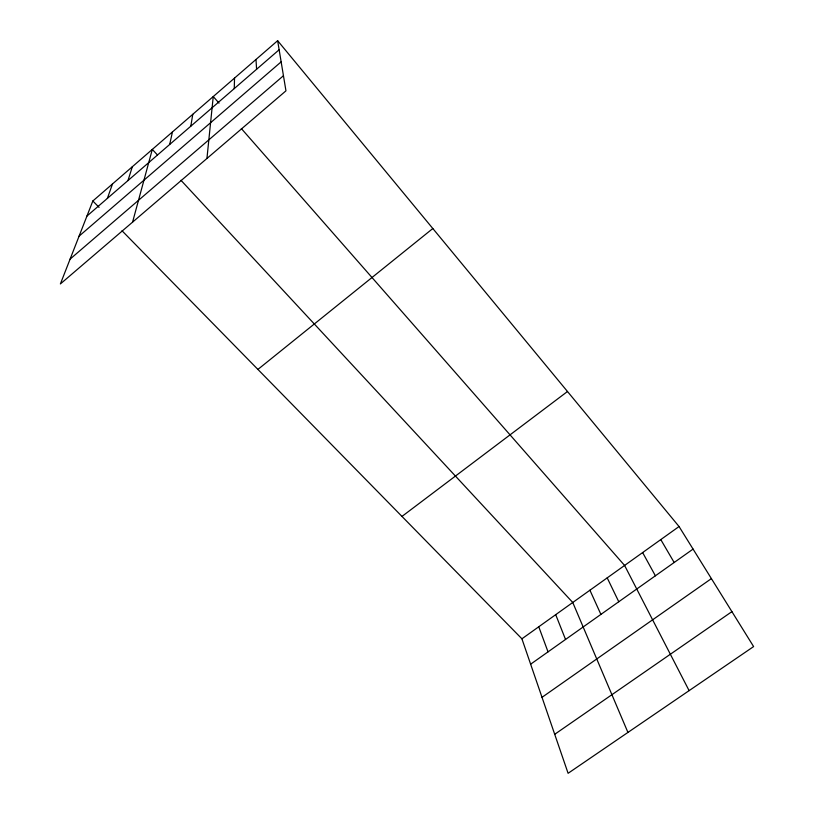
<?xml version="1.0" encoding="UTF-8"?>
<svg xmlns="http://www.w3.org/2000/svg" width="814" height="814" viewBox="0 0 814 814"><rect width="100%" height="100%" fill="white"/><g stroke="black" fill="none" stroke-linecap="round" stroke-linejoin="round"><path stroke-width="1.22" d="M234.259 88.594L234.534 78.093M206.939 158.476L213.248 96.551L219.017 103.113M190.802 126.201L192.776 114.316M169.678 144.485L172.456 131.929M132.57 222.141L152.31 149.41L157.346 154.833M127.961 180.586L132.326 166.738M107.367 198.402L112.505 183.933M92.837 200.997L60.389 283.933L285.958 90.832L277.635 40.7L92.837 200.997L99.064 207.346M86.935 216.076L279.141 49.756M79.08 236.152L281.145 61.854M70.106 259.096L283.445 75.733M257.906 369.424L432.824 228.52M401.974 516.422L567.49 391.503M521.916 638.807L679.059 526.536L753.611 646.581L568.101 773.3L521.916 638.807L122.019 230.759M530.636 664.193L693.08 549.094M542.012 697.323L711.405 578.612M554.71 734.299L731.918 611.64M180.973 180.291L572.761 602.482L627.93 732.427M241.361 128.592L624.592 565.445L689.112 690.638M277.635 40.7L679.059 526.536M660.785 539.59L674.165 562.494M642.633 552.564L655.392 575.793M607.203 577.869L618.762 601.75M589.926 590.211L600.905 614.407M555.708 614.662L565.537 639.458M538.756 626.77L548.026 651.861M255.993 59.473L256.593 69.261"/></g></svg>
